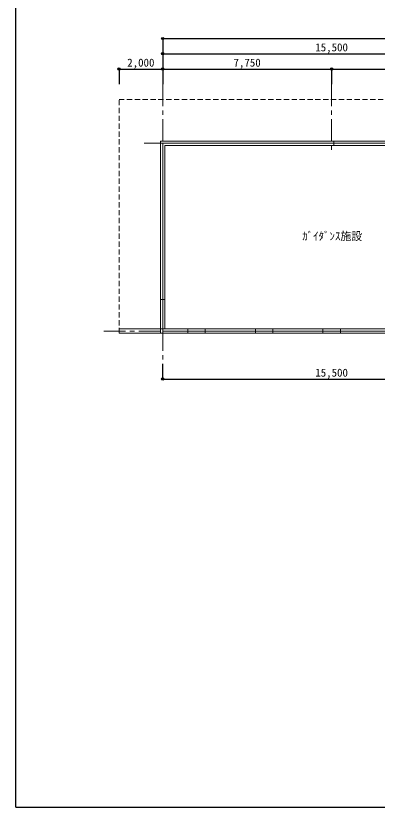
# Model space of a CAD drawing. Units: millimetres at full size, sheet at 1:200; details may follow other scales. Extents: x -41288 to 40712, y -30566 to 25834.
# Drawn here: x -41288 to -24712, y -30566 to 5679 of the extents above; entities that cross this region are included whole.
import ezdxf
from ezdxf.enums import TextEntityAlignment as Align

# ---------------------------------------------------------------- set-up
doc = ezdxf.new("R2010")
doc.units = ezdxf.units.MM
doc.header["$LTSCALE"] = 200
doc.header["$PDMODE"] = 32
doc.header["$PDSIZE"] = 100
for name, pattern in [('CHAIN1', [8, 5, -1, 1, -1]), ('DASHED1', [1.8, 1.2, -0.6]), ('USER6', [0.555573, 0.27771, -0.277863])]:
    doc.linetypes.add(name, pattern=pattern)
for name, color, linetype in [('0-5_雑', 7, 'Continuous'), ('2-0_一 般', 7, 'Continuous'), ('2-2_躯体', 7, 'Continuous')]:
    doc.layers.add(name, color=color, linetype=linetype)
doc.layers.add('2-A_文字', color=7, linetype='Continuous', lineweight=18)
doc.styles.add('ＭＳ ゴシック', font='')
doc.styles.get('ＭＳ ゴシック').set_extended_font_data('MS Gothic')

msp = doc.modelspace()

# ---------------------------------------------------------------- linework, layer by layer
at = {"layer": '0-5_雑'}
for q in [(-41288.4, 25833.9), (40711.6, -30566.1)]:
    msp.add_line((-41288.4, -30566.1), q, dxfattribs=at)
at = {"layer": '2-0_一 般'}
for p, q in [((-34551.7, 4642.3), (-6651.7, 4642.3)), ((-34551.7, 4642.3), (-34551.7, 3942.3)), ((-34551.7, 3942.3), (-19051.7, 3942.3)), ((-34551.7, 3942.3), (-34551.7, 3242.3)), ((-36551.7, 3242.3), (-34551.7, 3242.3)), ((-36551.7, 3242.3), (-36551.7, 2542.3)), ((-34551.7, 3242.3), (-26801.7, 3242.3)), ((-34551.7, 3242.3), (-34551.7, 2542.3)), ((-34551.7, 3242.3), (-34551.7, 2542.3)), ((-26801.7, 3242.3), (-26801.7, 2542.3)), ((-26801.7, 3242.3), (-19051.7, 3242.3)), ((-34551.7, -10957.7), (-34551.7, -10257.7)), ((-34551.7, -10957.7), (-19051.7, -10957.7))]:
    msp.add_line(p, q, dxfattribs=at)
for p in [(-34551.7, 4642.3), (-34551.7, 3942.3), (-36551.7, 3242.3), (-34551.7, 3242.3), (-26801.7, 3242.3), (-34551.7, -10957.7)]:
    msp.add_point(p, dxfattribs=at)
at = {"layer": '2-A_文字', "linetype": 'CHAIN1'}
for p, q in [((-34551.7, 2542.3), (-34551.7, -10257.7)), ((-26801.7, 2542.3), (-26801.7, -653.4)), ((-35405.9, -157.7), (-3951.7, -157.7)), ((-37251.7, -8757.7), (-3251.7, -8757.7))]:
    msp.add_line(p, q, dxfattribs=at)
at = {"layer": '2-A_文字'}
for p, q in [((-34651.7, -57.7), (-6551.7, -57.7)), ((-34651.7, -57.7), (-34651.7, -8857.7)), ((-34551.7, -157.7), (-19051.7, -157.7)), ((-34451.7, -257.7), (-26701.7, -257.7)), ((-26701.7, -257.7), (-26701.7, -57.7)), ((-19151.7, -257.7), (-26701.7, -257.7)), ((-34451.7, -7307.7), (-34451.7, -8657.7)), ((-33401.7, -8657.7), (-32601.7, -8657.7)), ((-30301.7, -8657.7), (-29501.7, -8657.7)), ((-27201.7, -8657.7), (-26401.7, -8657.7)), ((-36551.7, -8857.7), (-4651.7, -8857.7))]:
    msp.add_line(p, q, dxfattribs=at)
at = {"layer": '2-A_文字', "linetype": 'USER6'}
msp.add_line((-4651.7, -8857.7), (-36551.7, -8857.7), dxfattribs=at)
at = {"layer": '2-A_文字', "linetype": 'DASHED1'}
msp.add_lwpolyline([(-36551.7, -8857.7), (-36551.7, 1842.3), (-4651.7, 1842.3), (-4651.7, -8857.7)], dxfattribs=at)
at = {"layer": '2-A_文字'}
for points in [[(-34651.7, -7307.7), (-34451.7, -7307.7), (-34451.7, -257.7)], [(-19051.7, -8757.7), (-34551.7, -8757.7), (-34551.7, -157.7)], [(-33401.7, -8857.7), (-33401.7, -8657.7), (-36551.7, -8657.7), (-36551.7, -8857.7)], [(-30301.7, -8857.7), (-30301.7, -8657.7), (-32601.7, -8657.7), (-32601.7, -8857.7)], [(-27201.7, -8857.7), (-27201.7, -8657.7), (-29501.7, -8657.7), (-29501.7, -8857.7)], [(-24101.7, -8857.7), (-24101.7, -8657.7), (-26401.7, -8657.7), (-26401.7, -8857.7)]]:
    msp.add_lwpolyline(points, dxfattribs=at)

# ---------------------------------------------------------------- texts
at = {"layer": '2-0_一 般', "style": 'ＭＳ ゴシック'}
for s, p in [('15,500', (-27551.7, 3942.3)), ('2,000', (-36176.7, 3242.3)), ('7,750', (-31301.7, 3242.3)), ('15,500', (-27551.7, -10957.7))]:
    msp.add_text(s, height=366.6, dxfattribs=at).set_placement(p, align=Align.BOTTOM_LEFT)
at = {"layer": '2-2_躯体', "style": 'ＭＳ ゴシック'}
msp.add_text('ｶﾞｲﾀﾞﾝｽ施設', height=366.6, dxfattribs=at).set_placement((-28151.7, -4707.7), align=Align.BOTTOM_LEFT)

doc.saveas('drawing.dxf')
